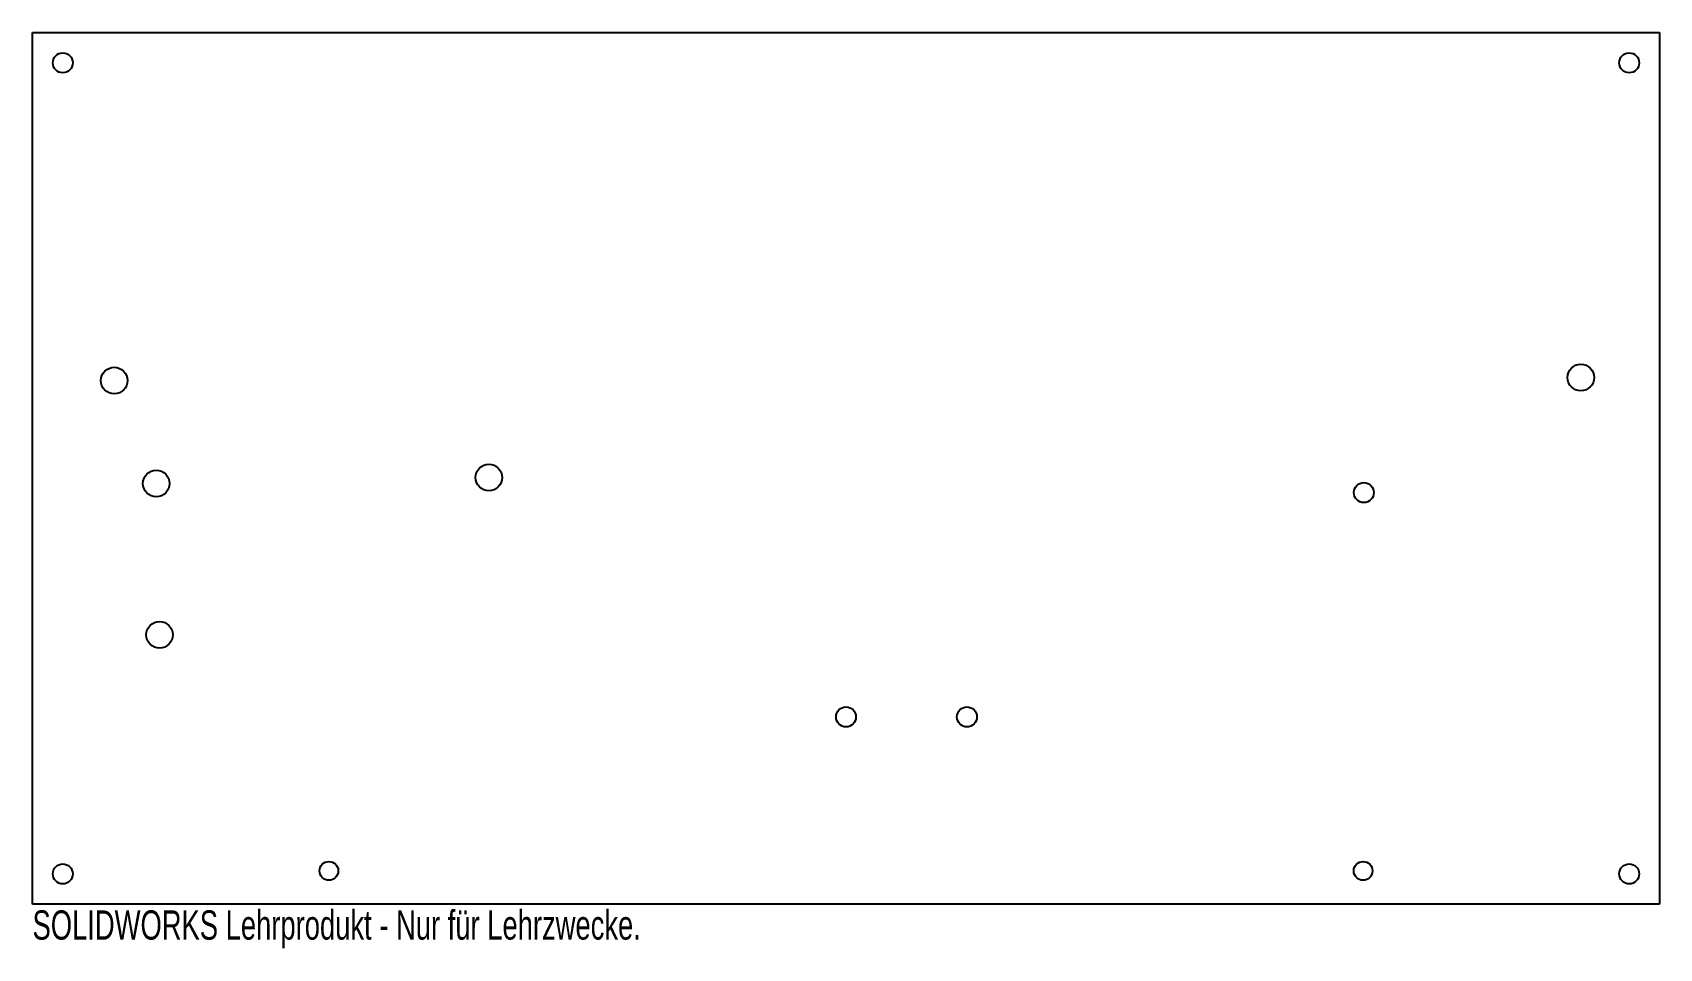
# Model space of a CAD drawing. Header units: millimetres. Extents: x -134 to 134, y -79 to 72.
import ezdxf

# ---------------------------------------------------------------- set-up
doc = ezdxf.new("R2010")
doc.units = ezdxf.units.MM
doc.styles.add('SLDTEXTSTYLE0', font='TXT', dxfattribs={"width": 0.7})

msp = doc.modelspace()

# ---------------------------------------------------------------- linework, layer by layer
at = {"color": 7, "linetype": 'Continuous', "lineweight": 25}
for p, q in [((-134.5, 72), (134.5, 72)), ((-134.5, -72), (-134.5, 72)), ((134.5, 72), (134.5, -72)), ((134.5, -72), (-134.5, -72))]:
    msp.add_line(p, q, dxfattribs=at)
at = {"color": 7, "linetype": 'Continuous'}
msp.add_line((134.5, -15.25), (134.5, -55.25), dxfattribs=at)
at = {"color": 7, "linetype": 'Continuous', "lineweight": 25}
for centre, radius in [((-129.5, 67), 1.65), ((129.5, 67), 1.65), ((-121, 14.5), 2.2), ((121.5, 15), 2.2), ((-59.04, -1.5), 2.2), ((-114.04, -2.5), 2.2), ((85.62, -4), 1.65), ((-113.5, -27.5), 2.2), ((0, -41.06), 1.65), ((20, -41.06), 1.65), ((-129.5, -67), 1.65), ((-85.5, -66.5), 1.55), ((85.5, -66.5), 1.55), ((129.5, -67), 1.65)]:
    msp.add_circle(centre, radius, dxfattribs=at)

# ---------------------------------------------------------------- texts
at = {"color": 7, "linetype": 'Continuous', "insert": (-134.5, -73.02), "char_height": 4.8336, "attachment_point": 1, "style": 'SLDTEXTSTYLE0'}
msp.add_mtext('SOLIDWORKS Lehrprodukt - Nur für Lehrzwecke.', dxfattribs=at)

doc.saveas('drawing.dxf')
